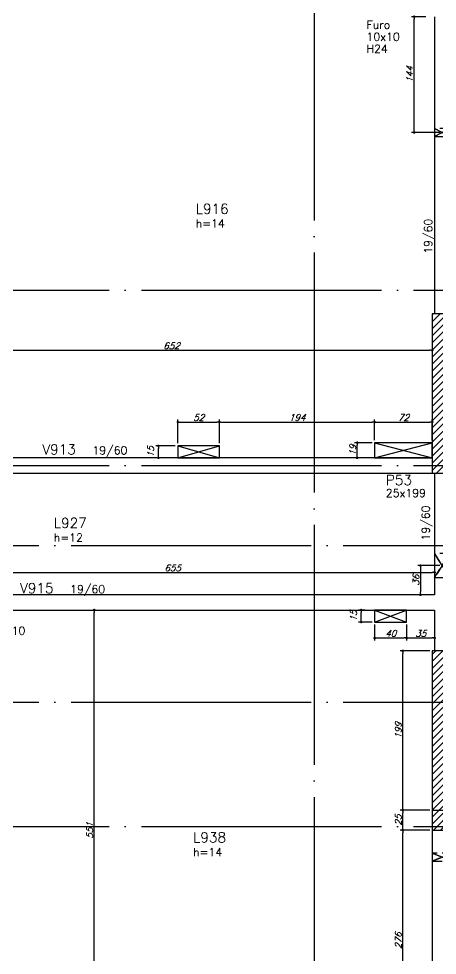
# Model space of a CAD drawing. Extents: x -4245 to 5400, y -2094 to 2406.
# Drawn here: x -1079 to -556, y 43 to 1213 of the extents above; entities that cross this region are included whole.
import ezdxf
from ezdxf.enums import TextEntityAlignment as Align

# ---------------------------------------------------------------- set-up
doc = ezdxf.new("R2010")
doc.units = 0
doc.header["$LTSCALE"] = 50
doc.header["$MEASUREMENT"] = 0
doc.linetypes.add('EIXO', pattern=[6.8, 6, -0.4, 0, -0.4])
doc.linetypes.add('HIDDEN', pattern=[0.375, 0.25, -0.125])
doc.layers.get('0').update_dxf_attribs({"linetype": 'CONTINUOUS'})
doc.layers.get('DEFPOINTS').update_dxf_attribs({"linetype": 'CONTINUOUS'})
for name, color, linetype in [('F-COTAS', 106, 'CONTINUOUS'), ('F-COTAS-FUROS', 50, 'CONTINUOUS'), ('F-EIXO', 12, 'EIXO'), ('F-FURO-PAREDE', 2, 'HIDDEN'), ('F-FURO-PAREDE-TEXTOS', 2, 'CONTINUOUS'), ('F-LAJES-DIM', 2, 'CONTINUOUS'), ('F-LAJES-NOME', 4, 'CONTINUOUS'), ('F-PILARES-DIM', 172, 'CONTINUOUS'), ('F-PILARES-HACH', 174, 'CONTINUOUS'), ('F-PILARES-NOME', 170, 'CONTINUOUS'), ('F-PILARES-S', 170, 'CONTINUOUS'), ('F-PILARES-V', 170, 'CONTINUOUS'), ('F-TEXTO', 6, 'CONTINUOUS'), ('F-VIGAS', 3, 'CONTINUOUS'), ('F-VIGAS-DIM', 2, 'CONTINUOUS'), ('F-VIGAS-NOME', 4, 'CONTINUOUS'), ('F-VÃO', 1, 'CONTINUOUS')]:
    doc.layers.add(name, color=color, linetype=linetype)
doc.styles.add('CP-TEXT-INCL', font='simplex.shx', dxfattribs={"oblique": 20})
doc.styles.add('MCP', font='simplex.shx')
doc.styles.add('ROMANS', font='simplex.shx')
doc.dimstyles.new('CP-COTAS-50', dxfattribs={"dimscale": 0.64, "dimtxt": 12.5, "dimasz": 5, "dimexe": 5, "dimexo": 5, "dimgap": 2.5, "dimtad": 1, "dimdec": 1, "dimdsep": 46, "dimtxsty": 'CP-TEXT-INCL', "dimblk1": 'DOT', "dimblk2": 'DOT', "dimsah": 1, "dimcen": 9, "dimclrd": 256, "dimclre": 256, "dimclrt": 256, "dimadec": 0, "dimazin": 0, "dimtfac": 1, "dimtdec": 1, "dimtmove": 2, "dimatfit": 3, "dimldrblk": 'DOT', "dimfxl": 0, "dimtolj": 1, "dimarcsym": 0})

# ---------------------------------------------------------------- blocks, each defined once
blk = doc.blocks.new('_DOT')
at = {"color": 0, "linetype": 'ByBlock'}
blk.add_line((-0.5, 0), (-1, 0), dxfattribs=at)
at = {"color": 0, "linetype": 'ByBlock', "const_width": 0.5}
blk.add_lwpolyline([(-0.25, 0, 1), (0.25, 0, 1)], format="xyb", close=True, dxfattribs=at)
blk = doc.blocks.new('*D31')
at = {"layer": 'DEFPOINTS', "color": 0, "linetype": 'Continuous', "transparency": 16777216}
for p in [(-984.5, 474.5), (-984.5, 474.5), (-984.5, -76.5)]:
    blk.add_point(p, dxfattribs=at)
at = {"layer": 'F-COTAS', "linetype": 'Continuous', "lineweight": -2, "transparency": 16777216}
blk.add_line((-984.5, -73.3), (-984.5, 471.3), dxfattribs=at)
at = {"layer": 'F-COTAS', "linetype": 'Continuous', "lineweight": -2, "transparency": 16777216, "xscale": 3.2, "yscale": 3.2, "zscale": 3.2}
for p, rotation in [((-984.5, 474.5), 90), ((-984.5, -76.5), 270)]:
    blk.add_blockref('_DOT', p, dxfattribs=dict(at, rotation=rotation))
at = {"layer": 'F-COTAS', "linetype": 'Continuous', "transparency": 16777216, "insert": (-990.1, 199), "char_height": 8, "attachment_point": 5, "rotation": 90, "style": 'CP-TEXT-INCL'}
blk.add_mtext('\\A1;551', dxfattribs=at)
blk = doc.blocks.new('*D84')
at = {"layer": 'DEFPOINTS', "color": 0, "linetype": 'Continuous', "transparency": 16777216}
for p in [(-1214, 798.9), (-562, 798.9), (-562, 798.9)]:
    blk.add_point(p, dxfattribs=at)
at = {"layer": 'F-COTAS', "linetype": 'Continuous', "lineweight": -2, "transparency": 16777216}
blk.add_line((-1210.8, 798.9), (-565.2, 798.9), dxfattribs=at)
at = {"layer": 'F-COTAS', "linetype": 'Continuous', "lineweight": -2, "transparency": 16777216, "xscale": 3.2, "yscale": 3.2, "zscale": 3.2, "rotation": 180}
blk.add_blockref('_DOT', (-1214, 798.9), dxfattribs=at)
at = {"layer": 'F-COTAS', "linetype": 'Continuous', "lineweight": -2, "transparency": 16777216, "xscale": 3.2, "yscale": 3.2, "zscale": 3.2}
blk.add_blockref('_DOT', (-562, 798.9), dxfattribs=at)
at = {"layer": 'F-COTAS', "linetype": 'Continuous', "transparency": 16777216, "insert": (-888, 804.5), "char_height": 8, "attachment_point": 5, "style": 'CP-TEXT-INCL'}
blk.add_mtext('\\A1;652', dxfattribs=at)
blk = doc.blocks.new('*D101')
at = {"layer": 'DEFPOINTS', "color": 0, "linetype": 'Continuous', "transparency": 16777216}
for p in [(-1214, 521.5), (-559, 521.5), (-559, 521.5)]:
    blk.add_point(p, dxfattribs=at)
at = {"layer": 'F-COTAS', "linetype": 'Continuous', "lineweight": -2, "transparency": 16777216}
blk.add_line((-1210.8, 521.5), (-562.2, 521.5), dxfattribs=at)
at = {"layer": 'F-COTAS', "linetype": 'Continuous', "lineweight": -2, "transparency": 16777216, "xscale": 3.2, "yscale": 3.2, "zscale": 3.2, "rotation": 180}
blk.add_blockref('_DOT', (-1214, 521.5), dxfattribs=at)
at = {"layer": 'F-COTAS', "linetype": 'Continuous', "lineweight": -2, "transparency": 16777216, "xscale": 3.2, "yscale": 3.2, "zscale": 3.2}
blk.add_blockref('_DOT', (-559, 521.5), dxfattribs=at)
at = {"layer": 'F-COTAS', "linetype": 'Continuous', "transparency": 16777216, "insert": (-886.5, 527.1), "char_height": 8, "attachment_point": 5, "style": 'CP-TEXT-INCL'}
blk.add_mtext('\\A1;655', dxfattribs=at)
blk = doc.blocks.new('*U150')
at = {"layer": 'F-EIXO'}
blk.add_line((0, 0), (7197, 0), dxfattribs=at)
at = {"layer": 'F-TEXTO', "style": 'ROMANS'}
blk.add_attdef('EIXO', text='', height=17.5, dxfattribs=at).set_placement((-28.2072, 0), align=Align.MIDDLE_CENTER)
blk = doc.blocks.new('*U151')
at = {"layer": 'F-EIXO'}
blk.add_line((0, 0), (7285, 0), dxfattribs=at)
at = {"layer": 'F-TEXTO', "style": 'ROMANS'}
blk.add_attdef('EIXO', text='', height=17.5, dxfattribs=at).set_placement((-28.2072, 0), align=Align.MIDDLE_CENTER)
blk = doc.blocks.new('*U159')
at = {"layer": 'F-EIXO'}
blk.add_line((0, 0), (7197, 0), dxfattribs=at)
at = {"layer": 'F-TEXTO', "style": 'ROMANS'}
blk.add_attdef('EIXO', text='', height=17.5, dxfattribs=at).set_placement((-28.2072, 0), align=Align.MIDDLE_CENTER)
blk = doc.blocks.new('*U162')
at = {"layer": 'F-EIXO'}
blk.add_line((0, 0), (0, -2755), dxfattribs=at)
at = {"layer": 'F-TEXTO', "style": 'ROMANS'}
blk.add_attdef('EIXO', text='', height=17.5, rotation=360, dxfattribs=at).set_placement((0, 28.2072), align=Align.MIDDLE_CENTER)
blk = doc.blocks.new('*U167')
at = {"layer": 'F-EIXO'}
blk.add_line((0, 0), (7285, 0), dxfattribs=at)
at = {"layer": 'F-TEXTO', "style": 'ROMANS'}
blk.add_attdef('EIXO', text='', height=17.5, dxfattribs=at).set_placement((-28.2072, 0), align=Align.MIDDLE_CENTER)
blk = doc.blocks.new('*U172')
at = {"layer": 'F-EIXO'}
blk.add_line((0, 0), (7197, 0), dxfattribs=at)
at = {"layer": 'F-TEXTO', "style": 'ROMANS'}
blk.add_attdef('EIXO', text='', height=17.5, dxfattribs=at).set_placement((-28.2072, 0), align=Align.MIDDLE_CENTER)
blk = doc.blocks.new('*D265')
at = {"layer": 'DEFPOINTS', "color": 0, "linetype": 'Continuous', "transparency": 16777216}
for p in [(-598.9, 199.5), (-562, 199.5), (-578.7, -76.5)]:
    blk.add_point(p, dxfattribs=at)
at = {"layer": 'F-COTAS', "linetype": 'Continuous', "lineweight": -2, "transparency": 16777216}
for p, q in [((-565.2, 199.5), (-602.1, 199.5)), ((-598.9, -73.3), (-598.9, 196.3)), ((-581.9, -76.5), (-602.1, -76.5))]:
    blk.add_line(p, q, dxfattribs=at)
at = {"layer": 'F-COTAS', "linetype": 'Continuous', "lineweight": -2, "transparency": 16777216, "xscale": 3.2, "yscale": 3.2, "zscale": 3.2}
for p, rotation in [((-598.9, 199.5), 90), ((-598.9, -76.5), 270)]:
    blk.add_blockref('_DOT', p, dxfattribs=dict(at, rotation=rotation))
at = {"layer": 'F-COTAS', "linetype": 'Continuous', "transparency": 16777216, "insert": (-604.5, 61.5), "char_height": 8, "attachment_point": 5, "rotation": 90, "style": 'CP-TEXT-INCL'}
blk.add_mtext('\\A1;276', dxfattribs=at)
blk = doc.blocks.new('*D266')
at = {"layer": 'DEFPOINTS', "color": 0, "linetype": 'Continuous', "transparency": 16777216}
for p in [(-598.9, 224.5), (-562, 224.5), (-562, 199.5)]:
    blk.add_point(p, dxfattribs=at)
at = {"layer": 'F-COTAS', "linetype": 'Continuous', "lineweight": -2, "transparency": 16777216}
for p, q in [((-565.2, 224.5), (-602.1, 224.5)), ((-598.9, 202.7), (-598.9, 221.3)), ((-565.2, 199.5), (-602.1, 199.5))]:
    blk.add_line(p, q, dxfattribs=at)
at = {"layer": 'F-COTAS', "linetype": 'Continuous', "lineweight": -2, "transparency": 16777216, "xscale": 3.2, "yscale": 3.2, "zscale": 3.2}
for p, rotation in [((-598.9, 224.5), 90), ((-598.9, 199.5), 270)]:
    blk.add_blockref('_DOT', p, dxfattribs=dict(at, rotation=rotation))
at = {"layer": 'F-COTAS', "linetype": 'Continuous', "transparency": 16777216, "insert": (-604.5, 212), "char_height": 8, "attachment_point": 5, "rotation": 90, "style": 'CP-TEXT-INCL'}
blk.add_mtext('\\A1;25', dxfattribs=at)
blk = doc.blocks.new('*D267')
at = {"layer": 'DEFPOINTS', "color": 0, "linetype": 'Continuous', "transparency": 16777216}
for p in [(-598.9, 423.5), (-562, 423.5), (-575.6, 224.5)]:
    blk.add_point(p, dxfattribs=at)
at = {"layer": 'F-COTAS', "linetype": 'Continuous', "lineweight": -2, "transparency": 16777216}
for p, q in [((-565.2, 423.5), (-602.1, 423.5)), ((-598.9, 227.7), (-598.9, 420.3)), ((-578.8, 224.5), (-602.1, 224.5))]:
    blk.add_line(p, q, dxfattribs=at)
at = {"layer": 'F-COTAS', "linetype": 'Continuous', "lineweight": -2, "transparency": 16777216, "xscale": 3.2, "yscale": 3.2, "zscale": 3.2}
for p, rotation in [((-598.9, 423.5), 90), ((-598.9, 224.5), 270)]:
    blk.add_blockref('_DOT', p, dxfattribs=dict(at, rotation=rotation))
at = {"layer": 'F-COTAS', "linetype": 'Continuous', "transparency": 16777216, "insert": (-604.5, 324), "char_height": 8, "attachment_point": 5, "rotation": 90, "style": 'CP-TEXT-INCL'}
blk.add_mtext('\\A1;199', dxfattribs=at)
blk = doc.blocks.new('*U345')
at = {"layer": 'F-VÃO'}
for p, q in [((0, 0), (40, 15)), ((0, 15), (40, 0))]:
    blk.add_line(p, q, dxfattribs=at)
at = {"layer": 'F-VÃO', "color": 3}
blk.add_lwpolyline([(0, 0), (40, 0), (40, 15), (0, 15)], close=True, dxfattribs=at)
blk = doc.blocks.new('*U351')
at = {"layer": 'F-VÃO'}
for p, q in [((0, 0), (72, 19)), ((0, 19), (72, 0))]:
    blk.add_line(p, q, dxfattribs=at)
at = {"layer": 'F-VÃO', "color": 3}
blk.add_lwpolyline([(0, 0), (72, 0), (72, 19), (0, 19)], close=True, dxfattribs=at)
blk = doc.blocks.new('*U354')
at = {"layer": 'F-VÃO'}
for p, q in [((0, 0), (52, 15)), ((0, 15), (52, 0))]:
    blk.add_line(p, q, dxfattribs=at)
at = {"layer": 'F-VÃO', "color": 3}
blk.add_lwpolyline([(0, 0), (52, 0), (52, 15), (0, 15)], close=True, dxfattribs=at)
blk = doc.blocks.new('*D426')
at = {"layer": 'DEFPOINTS', "color": 0, "linetype": 'Continuous', "transparency": 16777216}
for p in [(-634, 459.5), (-594, 459.5), (-594, 439.6)]:
    blk.add_point(p, dxfattribs=at)
at = {"layer": 'F-COTAS-FUROS', "linetype": 'Continuous', "lineweight": -2, "transparency": 16777216}
for p, q in [((-634, 456.3), (-634, 436.4)), ((-594, 456.3), (-594, 436.4)), ((-630.8, 439.6), (-597.2, 439.6))]:
    blk.add_line(p, q, dxfattribs=at)
at = {"layer": 'F-COTAS-FUROS', "linetype": 'Continuous', "lineweight": -2, "transparency": 16777216, "xscale": 3.2, "yscale": 3.2, "zscale": 3.2, "rotation": 180}
blk.add_blockref('_DOT', (-634, 439.6), dxfattribs=at)
at = {"layer": 'F-COTAS-FUROS', "linetype": 'Continuous', "lineweight": -2, "transparency": 16777216, "xscale": 3.2, "yscale": 3.2, "zscale": 3.2}
blk.add_blockref('_DOT', (-594, 439.6), dxfattribs=at)
at = {"layer": 'F-COTAS-FUROS', "linetype": 'Continuous', "transparency": 16777216, "insert": (-614, 445.2), "char_height": 8, "attachment_point": 5, "style": 'CP-TEXT-INCL'}
blk.add_mtext('\\A1;40', dxfattribs=at)
blk = doc.blocks.new('*D427')
at = {"layer": 'DEFPOINTS', "color": 0, "linetype": 'Continuous', "transparency": 16777216}
for p in [(-594, 459.5), (-559, 459.5), (-559, 439.6)]:
    blk.add_point(p, dxfattribs=at)
at = {"layer": 'F-COTAS-FUROS', "linetype": 'Continuous', "lineweight": -2, "transparency": 16777216}
for p, q in [((-594, 456.3), (-594, 436.4)), ((-559, 456.3), (-559, 436.4)), ((-590.8, 439.6), (-562.2, 439.6))]:
    blk.add_line(p, q, dxfattribs=at)
at = {"layer": 'F-COTAS-FUROS', "linetype": 'Continuous', "lineweight": -2, "transparency": 16777216, "xscale": 3.2, "yscale": 3.2, "zscale": 3.2, "rotation": 180}
blk.add_blockref('_DOT', (-594, 439.6), dxfattribs=at)
at = {"layer": 'F-COTAS-FUROS', "linetype": 'Continuous', "lineweight": -2, "transparency": 16777216, "xscale": 3.2, "yscale": 3.2, "zscale": 3.2}
blk.add_blockref('_DOT', (-559, 439.6), dxfattribs=at)
at = {"layer": 'F-COTAS-FUROS', "linetype": 'Continuous', "transparency": 16777216, "insert": (-576.5, 445.2), "char_height": 8, "attachment_point": 5, "style": 'CP-TEXT-INCL'}
blk.add_mtext('\\A1;35', dxfattribs=at)
blk = doc.blocks.new('*D429')
at = {"layer": 'DEFPOINTS', "color": 0, "linetype": 'Continuous', "transparency": 16777216}
for p in [(-650.8, 474.5), (-642.7, 474.5), (-634, 459.5)]:
    blk.add_point(p, dxfattribs=at)
at = {"layer": 'F-COTAS-FUROS', "linetype": 'Continuous', "lineweight": -2, "transparency": 16777216}
for p, q in [((-645.9, 474.5), (-654, 474.5)), ((-650.8, 462.7), (-650.8, 471.3)), ((-637.2, 459.5), (-654, 459.5))]:
    blk.add_line(p, q, dxfattribs=at)
at = {"layer": 'F-COTAS-FUROS', "linetype": 'Continuous', "lineweight": -2, "transparency": 16777216, "xscale": 3.2, "yscale": 3.2, "zscale": 3.2}
for p, rotation in [((-650.8, 474.5), 90), ((-650.8, 459.5), 270)]:
    blk.add_blockref('_DOT', p, dxfattribs=dict(at, rotation=rotation))
at = {"layer": 'F-COTAS-FUROS', "linetype": 'Continuous', "transparency": 16777216, "insert": (-660.4, 467), "char_height": 8, "attachment_point": 5, "rotation": 90, "style": 'CP-TEXT-INCL'}
blk.add_mtext('\\A1;15', dxfattribs=at)
blk = doc.blocks.new('*D433')
at = {"layer": 'DEFPOINTS', "color": 0, "linetype": 'Continuous', "transparency": 16777216}
for p in [(-655.8, 683.5), (-634, 683.5), (-634, 664.5)]:
    blk.add_point(p, dxfattribs=at)
at = {"layer": 'F-COTAS-FUROS', "linetype": 'Continuous', "lineweight": -2, "transparency": 16777216}
for p, q in [((-637.2, 683.5), (-659, 683.5)), ((-655.8, 667.7), (-655.8, 680.3)), ((-637.2, 664.5), (-659, 664.5))]:
    blk.add_line(p, q, dxfattribs=at)
at = {"layer": 'F-COTAS-FUROS', "linetype": 'Continuous', "lineweight": -2, "transparency": 16777216, "xscale": 3.2, "yscale": 3.2, "zscale": 3.2}
for p, rotation in [((-655.8, 683.5), 90), ((-655.8, 664.5), 270)]:
    blk.add_blockref('_DOT', p, dxfattribs=dict(at, rotation=rotation))
at = {"layer": 'F-COTAS-FUROS', "linetype": 'Continuous', "transparency": 16777216, "insert": (-661.4, 674), "char_height": 8, "attachment_point": 5, "rotation": 90, "style": 'CP-TEXT-INCL'}
blk.add_mtext('\\A1;19', dxfattribs=at)
blk = doc.blocks.new('*D434')
at = {"layer": 'DEFPOINTS', "color": 0, "linetype": 'Continuous', "transparency": 16777216}
for p in [(-562, 709.3), (-634, 683.5), (-562, 683.5)]:
    blk.add_point(p, dxfattribs=at)
at = {"layer": 'F-COTAS-FUROS', "linetype": 'Continuous', "lineweight": -2, "transparency": 16777216}
for p, q in [((-634, 686.7), (-634, 712.5)), ((-630.8, 709.3), (-565.2, 709.3)), ((-562, 686.7), (-562, 712.5))]:
    blk.add_line(p, q, dxfattribs=at)
at = {"layer": 'F-COTAS-FUROS', "linetype": 'Continuous', "lineweight": -2, "transparency": 16777216, "xscale": 3.2, "yscale": 3.2, "zscale": 3.2, "rotation": 180}
blk.add_blockref('_DOT', (-634, 709.3), dxfattribs=at)
at = {"layer": 'F-COTAS-FUROS', "linetype": 'Continuous', "lineweight": -2, "transparency": 16777216, "xscale": 3.2, "yscale": 3.2, "zscale": 3.2}
blk.add_blockref('_DOT', (-562, 709.3), dxfattribs=at)
at = {"layer": 'F-COTAS-FUROS', "linetype": 'Continuous', "transparency": 16777216, "insert": (-598, 714.9), "char_height": 8, "attachment_point": 5, "style": 'CP-TEXT-INCL'}
blk.add_mtext('\\A1;72', dxfattribs=at)
blk = doc.blocks.new('*D435')
at = {"layer": 'DEFPOINTS', "color": 0, "linetype": 'Continuous', "transparency": 16777216}
for p in [(-828, 709.3), (-880, 679.5), (-828, 679.5)]:
    blk.add_point(p, dxfattribs=at)
at = {"layer": 'F-COTAS-FUROS', "linetype": 'Continuous', "lineweight": -2, "transparency": 16777216}
for p, q in [((-880, 682.7), (-880, 712.5)), ((-876.8, 709.3), (-831.2, 709.3)), ((-828, 682.7), (-828, 712.5))]:
    blk.add_line(p, q, dxfattribs=at)
at = {"layer": 'F-COTAS-FUROS', "linetype": 'Continuous', "lineweight": -2, "transparency": 16777216, "xscale": 3.2, "yscale": 3.2, "zscale": 3.2, "rotation": 180}
blk.add_blockref('_DOT', (-880, 709.3), dxfattribs=at)
at = {"layer": 'F-COTAS-FUROS', "linetype": 'Continuous', "lineweight": -2, "transparency": 16777216, "xscale": 3.2, "yscale": 3.2, "zscale": 3.2}
blk.add_blockref('_DOT', (-828, 709.3), dxfattribs=at)
at = {"layer": 'F-COTAS-FUROS', "linetype": 'Continuous', "transparency": 16777216, "insert": (-854, 714.9), "char_height": 8, "attachment_point": 5, "style": 'CP-TEXT-INCL'}
blk.add_mtext('\\A1;52', dxfattribs=at)
blk = doc.blocks.new('*D436')
at = {"layer": 'DEFPOINTS', "color": 0, "linetype": 'Continuous', "transparency": 16777216}
for p in [(-634, 709.3), (-828, 679.5), (-634, 683.5)]:
    blk.add_point(p, dxfattribs=at)
at = {"layer": 'F-COTAS-FUROS', "linetype": 'Continuous', "lineweight": -2, "transparency": 16777216}
for p, q in [((-828, 682.7), (-828, 712.5)), ((-824.8, 709.3), (-637.2, 709.3)), ((-634, 686.7), (-634, 712.5))]:
    blk.add_line(p, q, dxfattribs=at)
at = {"layer": 'F-COTAS-FUROS', "linetype": 'Continuous', "lineweight": -2, "transparency": 16777216, "xscale": 3.2, "yscale": 3.2, "zscale": 3.2, "rotation": 180}
blk.add_blockref('_DOT', (-828, 709.3), dxfattribs=at)
at = {"layer": 'F-COTAS-FUROS', "linetype": 'Continuous', "lineweight": -2, "transparency": 16777216, "xscale": 3.2, "yscale": 3.2, "zscale": 3.2}
blk.add_blockref('_DOT', (-634, 709.3), dxfattribs=at)
at = {"layer": 'F-COTAS-FUROS', "linetype": 'Continuous', "transparency": 16777216, "insert": (-731, 714.9), "char_height": 8, "attachment_point": 5, "style": 'CP-TEXT-INCL'}
blk.add_mtext('\\A1;194', dxfattribs=at)
blk = doc.blocks.new('*D437')
at = {"layer": 'DEFPOINTS', "color": 0, "linetype": 'Continuous', "transparency": 16777216}
for p in [(-904.3, 679.5), (-880, 679.5), (-880, 664.5)]:
    blk.add_point(p, dxfattribs=at)
at = {"layer": 'F-COTAS-FUROS', "linetype": 'Continuous', "lineweight": -2, "transparency": 16777216}
for p, q in [((-883.2, 679.5), (-907.5, 679.5)), ((-904.3, 667.7), (-904.3, 676.3)), ((-883.2, 664.5), (-907.5, 664.5))]:
    blk.add_line(p, q, dxfattribs=at)
at = {"layer": 'F-COTAS-FUROS', "linetype": 'Continuous', "lineweight": -2, "transparency": 16777216, "xscale": 3.2, "yscale": 3.2, "zscale": 3.2}
for p, rotation in [((-904.3, 679.5), 90), ((-904.3, 664.5), 270)]:
    blk.add_blockref('_DOT', p, dxfattribs=dict(at, rotation=rotation))
at = {"layer": 'F-COTAS-FUROS', "linetype": 'Continuous', "transparency": 16777216, "insert": (-913.9, 672), "char_height": 8, "attachment_point": 5, "rotation": 90, "style": 'CP-TEXT-INCL'}
blk.add_mtext('\\A1;15', dxfattribs=at)
blk = doc.blocks.new('*D477')
at = {"layer": 'DEFPOINTS', "color": 0, "linetype": 'Continuous', "transparency": 16777216}
for p in [(-584.6, 1215.5), (-566.8, 1215.5), (-549.5, 1071)]:
    blk.add_point(p, dxfattribs=at)
at = {"layer": 'F-COTAS-FUROS', "linetype": 'Continuous', "lineweight": -2, "transparency": 16777216}
for p, q in [((-570, 1215.5), (-587.8, 1215.5)), ((-584.6, 1074.2), (-584.6, 1212.3)), ((-552.7, 1071), (-587.8, 1071))]:
    blk.add_line(p, q, dxfattribs=at)
at = {"layer": 'F-COTAS-FUROS', "linetype": 'Continuous', "lineweight": -2, "transparency": 16777216, "xscale": 3.2, "yscale": 3.2, "zscale": 3.2}
for p, rotation in [((-584.6, 1215.5), 90), ((-584.6, 1071), 270)]:
    blk.add_blockref('_DOT', p, dxfattribs=dict(at, rotation=rotation))
at = {"layer": 'F-COTAS-FUROS', "linetype": 'Continuous', "transparency": 16777216, "insert": (-590.2, 1143.3), "char_height": 8, "attachment_point": 5, "rotation": 90, "style": 'CP-TEXT-INCL'}
blk.add_mtext('\\A1;144', dxfattribs=at)
blk = doc.blocks.new('*D479')
at = {"layer": 'DEFPOINTS', "color": 0, "linetype": 'Continuous', "transparency": 16777216}
for p in [(-549.5, 529.9), (-576.7, 493.5), (-569.3, 493.5)]:
    blk.add_point(p, dxfattribs=at)
at = {"layer": 'F-COTAS-FUROS', "linetype": 'Continuous', "lineweight": -2, "transparency": 16777216}
for p, q in [((-552.7, 529.9), (-579.9, 529.9)), ((-576.7, 526.7), (-576.7, 496.7)), ((-572.5, 493.5), (-579.9, 493.5))]:
    blk.add_line(p, q, dxfattribs=at)
at = {"layer": 'F-COTAS-FUROS', "linetype": 'Continuous', "lineweight": -2, "transparency": 16777216, "xscale": 3.2, "yscale": 3.2, "zscale": 3.2}
for p, rotation in [((-576.7, 529.9), 90), ((-576.7, 493.5), 270)]:
    blk.add_blockref('_DOT', p, dxfattribs=dict(at, rotation=rotation))
at = {"layer": 'F-COTAS-FUROS', "linetype": 'Continuous', "transparency": 16777216, "insert": (-582.3, 511.7), "char_height": 8, "attachment_point": 5, "rotation": 90, "style": 'CP-TEXT-INCL'}
blk.add_mtext('\\A1;36', dxfattribs=at)

msp = doc.modelspace()

# ---------------------------------------------------------------- hatches: boundary and pattern name
at = {"layer": 'F-PILARES-HACH', "linetype": 'Continuous'}
h = msp.add_hatch(dxfattribs=at)
h.set_pattern_fill('ANSI31', color=256, scale=50, style=0)
h.paths.add_polyline_path([(-562, 645.5), (-537, 645.5), (-537, 844.5), (-562, 844.5)], flags=16)
h = msp.add_hatch(dxfattribs=at)
h.set_pattern_fill('ANSI31', color=256, scale=50, style=0)
h.paths.add_polyline_path([(-562, 224.5), (-537, 224.5), (-537, 423.5), (-562, 423.5)], flags=16)
h = msp.add_hatch(dxfattribs=at)
h.set_pattern_fill('ANSI31', color=256, scale=50, style=0)
h.paths.add_polyline_path([(-562, 199.5), (-537, 199.5), (-537, 224.5), (-562, 224.5)])

# ---------------------------------------------------------------- linework, layer by layer
at = {"layer": 'F-FURO-PAREDE'}
for points in [[(-549.5, 1071.009), (-540, 1066.009), (-540, 1076.009), (-549.5, 1071.009), (-540, 1076.009), (-559, 1076.009), (-549.5, 1071.009), (-559, 1076.009), (-559, 1066.009), (-549.5, 1071.009), (-559, 1066.009), (-540, 1066.009), (-549.5, 1071.009)], [(-549.5, 529.906), (-540, 514.906), (-540, 544.906), (-549.5, 529.906), (-540, 544.906), (-559, 544.906), (-549.5, 529.906), (-559, 544.906), (-559, 514.906), (-549.5, 529.906), (-559, 514.906), (-540, 514.906), (-549.5, 529.906)], [(-549.5, 165.854), (-537, 160.854), (-537, 170.854), (-549.5, 165.854), (-537, 170.854), (-562, 170.854), (-549.5, 165.854), (-562, 170.854), (-562, 160.854), (-549.5, 165.854), (-562, 160.854), (-537, 160.854), (-549.5, 165.854)]]:
    msp.add_lwpolyline(points, dxfattribs=at)
at = {"layer": 'F-PILARES-S', "linetype": 'Continuous'}
for points in [[(-562, 645.5), (-537, 645.5), (-537, 844.5), (-562, 844.5), (-562, 645.5)], [(-562, 224.5), (-537, 224.5), (-537, 423.5), (-562, 423.5), (-562, 224.5)]]:
    msp.add_lwpolyline(points, dxfattribs=at)
at = {"layer": 'F-PILARES-V', "linetype": 'Continuous'}
msp.add_lwpolyline([(-562, 199.5), (-537, 199.5), (-537, 423.5), (-562, 423.5), (-562, 199.5)], dxfattribs=at)
at = {"layer": 'F-VIGAS'}
for points in [[(-559, 1215.5), (-559, 844.5)], [(-562, 664.5), (-1214, 664.5)], [(-1214, 645.5), (-562, 645.5)], [(-559, 645.5), (-559, 493.5)], [(-559, 493.5), (-1214, 493.5)], [(-1214, 474.5), (-559, 474.5)], [(-559, 474.5), (-559, 423.5)], [(-562, 224.5), (-562, -76.5)]]:
    msp.add_lwpolyline(points, dxfattribs=at)

# ---------------------------------------------------------------- block references
at = {"layer": 'F-EIXO', "linetype": 'Continuous'}
for name, p in [('*U162', (-709.5, 1941.357)), ('*U159', (-3646.32, 874)), ('*U150', (-3646.32, 655)), ('*U151', (-3734.274, 555)), ('*U167', (-3734.274, 359.5)), ('*U172', (-3646.32, 204))]:
    msp.add_blockref(name, p, dxfattribs=at)
at = {"layer": 'F-VÃO', "linetype": 'Continuous'}
for name, p in [('*U354', (-880, 664.5)), ('*U351', (-634, 664.5)), ('*U345', (-634, 459.5))]:
    msp.add_blockref(name, p, dxfattribs=at)

# ---------------------------------------------------------------- texts
at = {"layer": 'F-FURO-PAREDE-TEXTOS', "linetype": 'Continuous', "style": 'MCP'}
for s, p in [('Furo', (-644.102, 1200.5)), ('10x10', (-644.102, 1185.5)), ('H24', (-644.102, 1170.5)), ('10x10', (-1112.115, 443.614))]:
    msp.add_text(s, height=10, dxfattribs=at).set_placement(p)
at = {"layer": 'F-LAJES-DIM', "linetype": 'Continuous', "style": 'MCP'}
for s, p in [('h=14', (-857.683, 952.32)), ('h=12', (-1035.026, 559.929)), ('h=14', (-860.937, 167.169))]:
    msp.add_text(s, height=10, dxfattribs=at).set_placement(p)
at = {"layer": 'F-LAJES-NOME', "linetype": 'Continuous', "style": 'MCP'}
for s, p in [('L916', (-857.683, 969.32)), ('L927', (-1035.026, 576.929)), ('L938', (-860.937, 184.169))]:
    msp.add_text(s, height=12.5, dxfattribs=at).set_placement(p)
at = {"layer": 'F-PILARES-DIM', "linetype": 'Continuous', "style": 'MCP'}
msp.add_text('25x199', height=10, dxfattribs=at).set_placement((-620.005, 615.594))
at = {"layer": 'F-PILARES-NOME', "linetype": 'Continuous', "style": 'MCP'}
msp.add_text('P53', height=12.5, dxfattribs=at).set_placement((-620.005, 630.594))
at = {"layer": 'F-VIGAS-DIM', "linetype": 'Continuous', "style": 'MCP'}
for p in [(-562.125, 919.5), (-565.192, 561.248)]:
    msp.add_text('19/60', height=10, rotation=90, dxfattribs=at).set_placement(p)
for p in [(-986.746, 668.903), (-1014.589, 495.525)]:
    msp.add_text('19/60', height=10, dxfattribs=at).set_placement(p)
at = {"layer": 'F-VIGAS-NOME', "linetype": 'Continuous', "style": 'MCP'}
for s, p in [('V913', (-1049.246, 668.903)), ('V915', (-1077.089, 495.525))]:
    msp.add_text(s, height=12.5, dxfattribs=at).set_placement(p)

# ---------------------------------------------------------------- dimensions: what is measured, and where the dimension line sits
at = {"layer": 'F-COTAS', "linetype": 'Continuous'}
for base, p1, p2, angle, picture, middle in [((-562, 798.874), (-1214, 798.874), (-562, 798.874), 180, '*D84', (-888, 804.474)), ((-559, 521.548), (-1214, 521.548), (-559, 521.548), 180, '*D101', (-886.5, 527.148)), ((-984.534, 474.5), (-984.534, -76.5), (-984.534, 474.5), 270, '*D31', (-990.134, 199)), ((-598.92, 423.5), (-575.64, 224.5), (-562, 423.5), 90, '*D267', (-604.52, 324)), ((-598.92, 224.5), (-562, 199.5), (-562, 224.5), 90, '*D266', (-604.52, 212)), ((-598.92, 199.5), (-578.678, -76.5), (-562, 199.5), 90, '*D265', (-604.52, 61.5))]:
    dim = msp.add_linear_dim(base=base, p1=p1, p2=p2, angle=angle, dimstyle='CP-COTAS-50', dxfattribs=at)
    dim.commit()
    dim.dimension.update_dxf_attribs({"geometry": picture, "text_midpoint": middle})
at = {"layer": 'F-COTAS-FUROS', "linetype": 'Continuous'}
for base, p1, p2, picture, middle in [((-584.569, 1215.5), (-549.5, 1071.009), (-566.827, 1215.5), '*D477', (-590.169, 1143.254)), ((-904.319, 679.5), (-880, 664.5), (-880, 679.5), '*D437', (-913.919, 672)), ((-655.815, 683.5), (-634, 664.5), (-634, 683.5), '*D433', (-661.415, 674)), ((-576.716, 493.5), (-549.5, 529.906), (-569.323, 493.5), '*D479', (-582.316, 511.703)), ((-650.837, 474.5), (-634, 459.5), (-642.677, 474.5), '*D429', (-660.437, 467))]:
    dim = msp.add_linear_dim(base=base, p1=p1, p2=p2, angle=90, dimstyle='CP-COTAS-50', override={"dimdec": 0, "dimfxl": 7.5}, dxfattribs=at)
    dim.commit()
    dim.dimension.update_dxf_attribs({"geometry": picture, "text_midpoint": middle})
for base, p1, p2, picture, middle in [((-828, 709.318), (-880, 679.5), (-828, 679.5), '*D435', (-854, 714.918)), ((-634, 709.318), (-828, 679.5), (-634, 683.5), '*D436', (-731, 714.918)), ((-562, 709.318), (-634, 683.5), (-562, 683.5), '*D434', (-598, 714.918)), ((-594, 439.641), (-634, 459.5), (-594, 459.5), '*D426', (-614, 445.241)), ((-559, 439.641), (-594, 459.5), (-559, 459.5), '*D427', (-576.5, 445.241))]:
    dim = msp.add_linear_dim(base=base, p1=p1, p2=p2, dimstyle='CP-COTAS-50', override={"dimdec": 0, "dimfxl": 7.5}, dxfattribs=at)
    dim.commit()
    dim.dimension.update_dxf_attribs({"geometry": picture, "text_midpoint": middle})

doc.saveas('drawing.dxf')
